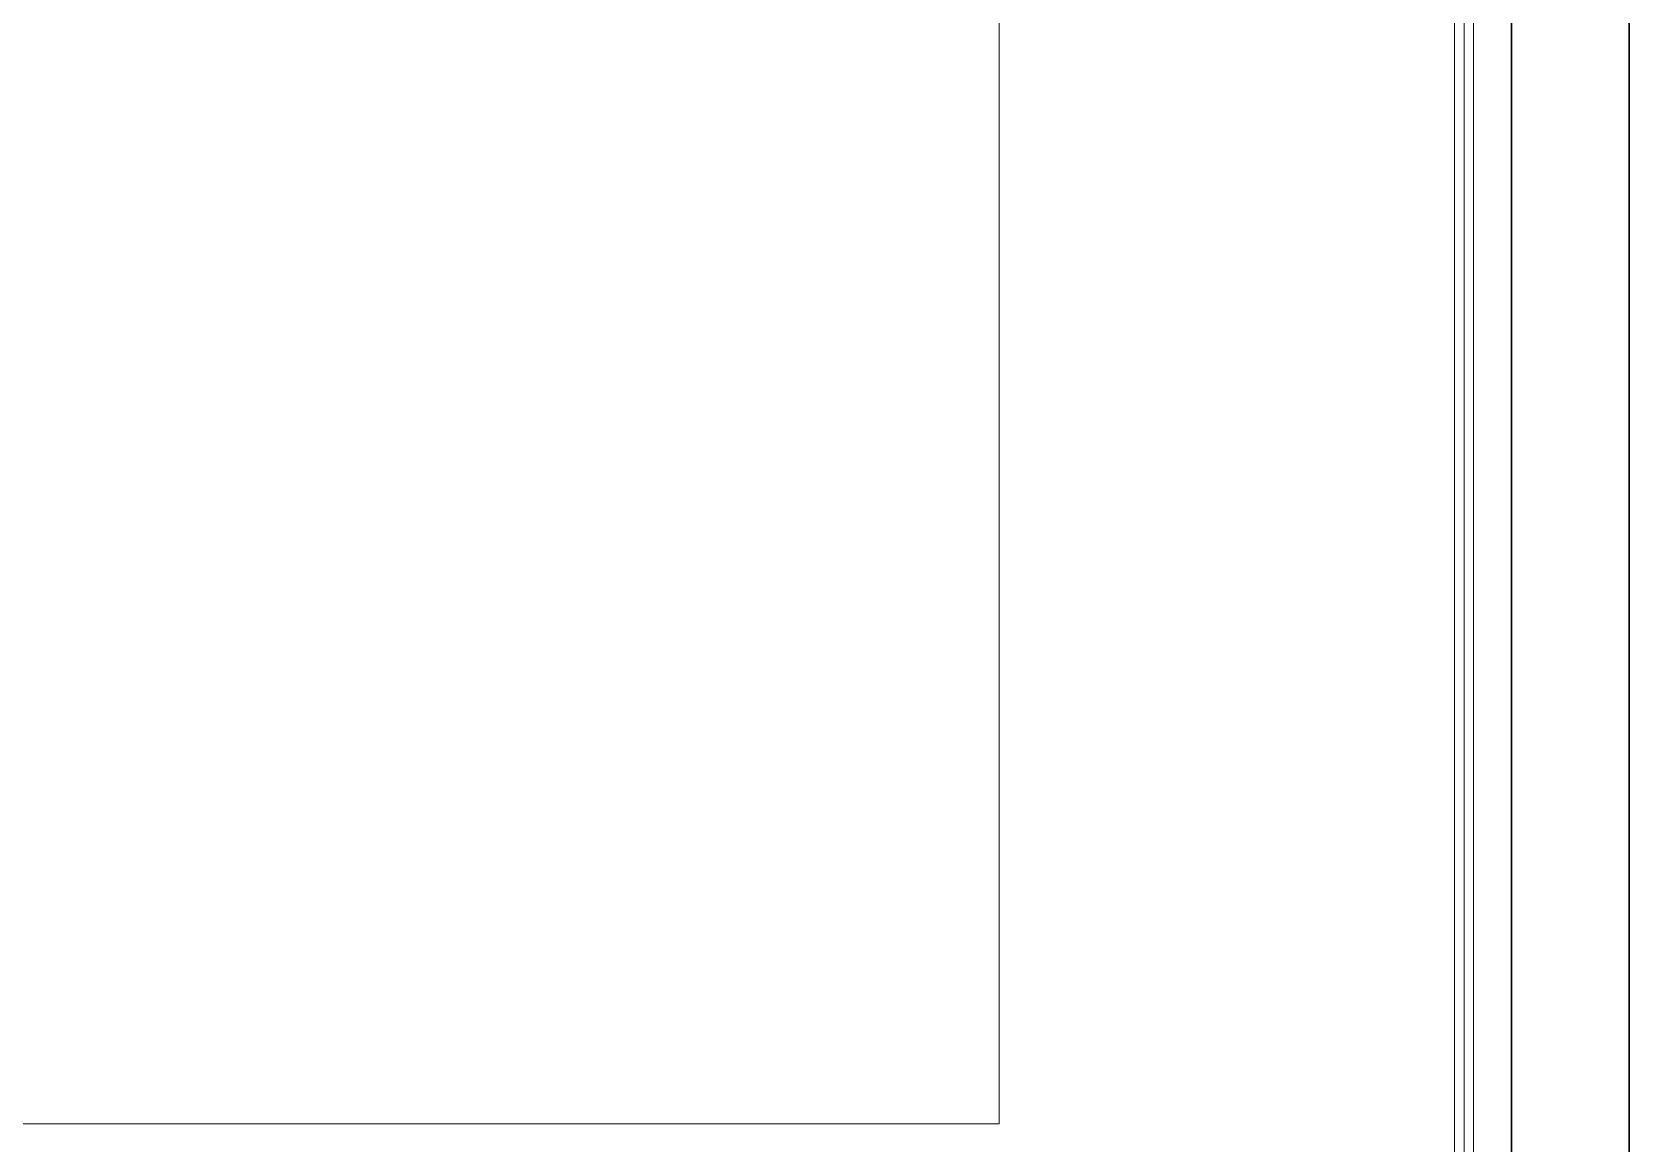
# Model space of a CAD drawing. Header units: centimetres. Extents: x 118932 to 154602, y -32682 to -23521.
# Drawn here: x 126563.3 to 126773.7, y -26900.2 to -26753.8 of the extents above; entities that cross this region are included whole.
import ezdxf

# ---------------------------------------------------------------- set-up
doc = ezdxf.new("R2010")
doc.units = ezdxf.units.CM
doc.header["$LTSCALE"] = 50
doc.header["$MEASUREMENT"] = 0
for name, color, linetype, lineweight, true_color in [('GEN_02_TF_Islak Hacim', 7, 'Continuous', 5, 0x007cb0), ('GEN_05_ML_Alçıpan_giydirme', 7, 'Continuous', 18, 0x7ebab5), ('KALACAK DUVARLAR', 7, 'Continuous', 30, 0x005387)]:
    doc.layers.add(name, color=color, linetype=linetype, lineweight=lineweight, true_color=true_color)

# ---------------------------------------------------------------- blocks, each defined once
blk = doc.blocks.new('KALACAK DUVARLAR LEVEL -1 E BLOK')
at = {"layer": 'KALACAK DUVARLAR', "flags": 128}
blk.add_lwpolyline([(0, 2042.13), (0, 0), (-45.39, 0), (-45.39, 18), (-15.48, 18), (-15.48, 395.35)], dxfattribs=at)
blk = doc.blocks.new('LEVEL -1_ ALÇIPAN DUVARLAR')
at = {"layer": 'GEN_05_ML_Alçıpan_giydirme', "elevation": 0}
for points in [[(-0.96, 7.98), (-0.96, 0.48), (403.6, 0.48), (403.6, -126.18), (388.18, -126.18), (388.18, -159.17), (403.6, -159.17), (403.6, -526.52), (381.19, -526.52), (381.19, -529.02)], [(-0.96, 2.98), (406.1, 2.98), (406.1, -128.68), (390.68, -128.68), (390.68, -156.67), (406.1, -156.67), (406.1, -529.02), (381.19, -529.02)], [(-0.96, 1.73), (404.85, 1.73), (404.85, -127.43), (389.43, -127.43), (389.43, -157.92), (404.85, -157.92), (404.85, -527.77), (381.19, -527.77)]]:
    blk.add_lwpolyline(points, dxfattribs=at)
blk = doc.blocks.new('LEVEL -1_E BLOK TEFRİŞ')
at = {"layer": 'GEN_02_TF_Islak Hacim', "elevation": 0, "flags": 128}
blk.add_lwpolyline([(237.78, 535.84), (237.78, 68.84), (94.2, 68.84), (-33.65, 196.4)], dxfattribs=at)

msp = doc.modelspace()

# ---------------------------------------------------------------- block references
for name, p in [('KALACAK DUVARLAR LEVEL -1 E BLOK', (126773.67, -26978.19, 0)), ('LEVEL -1_ ALÇIPAN DUVARLAR', (126347.09, -26431.17))]:
    msp.add_blockref(name, p)

# ---------------------------------------------------------------- next in the draw order: block references
msp.add_blockref('LEVEL -1_E BLOK TEFRİŞ', (126452.91, -26966.53))

doc.saveas('drawing.dxf')
